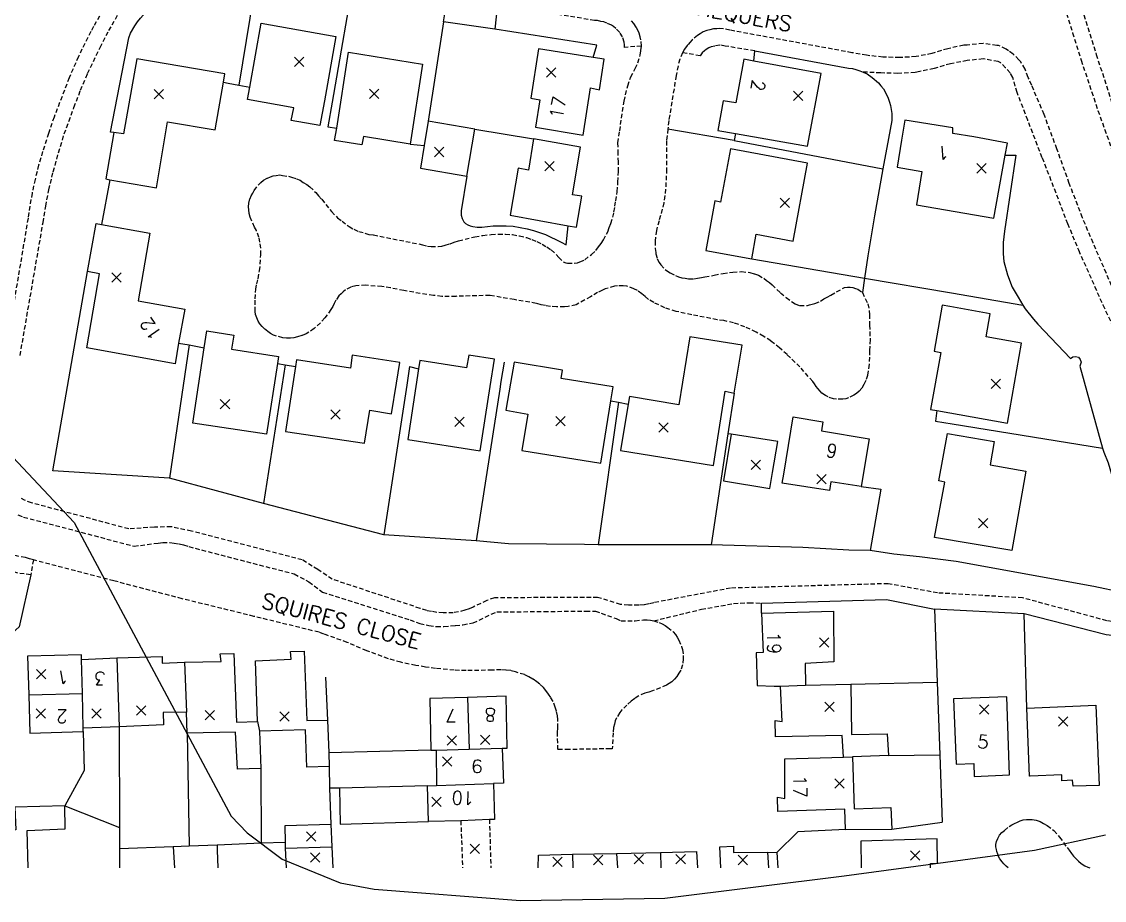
# Model space of a CAD drawing. Extents: x 546784 to 547409, y 221405 to 222038.
# Drawn here: x 547037.1 to 547159.7, y 221496.3 to 221595.9 of the extents above; entities that cross this region are included whole.
import ezdxf

# ---------------------------------------------------------------- set-up
doc = ezdxf.new("R2010")
doc.units = 0
doc.linetypes.add('xos$0$DASHED', pattern=[0.75, 0.5, -0.25])
doc.layers.get('0').update_dxf_attribs({"color": 252, "linetype": 'CONTINUOUS'})
for name, color, linetype in [('xos$0$G8010001', 252, 'CONTINUOUS'), ('xos$0$G8010004', 252, 'xos$0$DASHED'), ('xos$0$G8010021', 252, 'xos$0$DASHED'), ('xos$0$G8010030', 252, 'CONTINUOUS'), ('xos$0$G8010032', 252, 'xos$0$DASHED'), ('xos$0$G8010321', 252, 'CONTINUOUS'), ('xos$0$G8011000', 252, 'CONTINUOUS'), ('xos$0$G8011006', 252, 'CONTINUOUS'), ('xos$0$G8011361', 252, 'CONTINUOUS')]:
    doc.layers.add(name, color=color, linetype=linetype)
doc.styles.add('xos$0$STANDARD', font='SIMPLEX.SHX')

# ---------------------------------------------------------------- blocks, each defined once
blk = doc.blocks.new('xos$0$BUILDSED')
for p, q in [((-4.08, -4.08), (4.08, 4.08)), ((-4.08, 4.08), (4.08, -4.08))]:
    blk.add_line(p, q)

msp = doc.modelspace()

# ---------------------------------------------------------------- linework, layer by layer
at = {"layer": 'xos$0$G8010001'}
for points in [[(547062.95, 221588.45), (547064.25, 221595.7), (547072.7, 221594.2), (547071.4, 221586.9), (547070.9, 221584.1), (547067.65, 221584.65), (547067.95, 221586.1), (547062.7, 221587.05), (547062.95, 221588.45)], [(547072.8, 221583.8), (547074.15, 221592.4), (547082.5, 221591.05), (547081.1, 221582)], [(547101.85, 221591.8), (547095.65, 221592.8), (547094.8, 221587.2), (547095.8, 221587), (547095.3, 221583.9), (547100.7, 221583), (547101.55, 221588.35), (547102.55, 221588.15), (547103.1, 221591.6), (547101.85, 221591.8)], [(547047.55, 221583.3), (547046.65, 221578.05), (547047.1, 221577.95), (547052.4, 221577.05), (547053.65, 221584.5), (547059.05, 221583.6), (547060, 221589), (547060.15, 221589.95), (547050.15, 221591.65), (547048.65, 221583.15), (547047.55, 221583.3)], [(547120.05, 221591.4), (547118.9, 221591.6), (547118, 221586.65), (547116.55, 221586.9), (547115.95, 221583.55), (547117.95, 221583.2)], [(547117.95, 221583.2), (547126.1, 221581.75), (547127.65, 221590), (547120.05, 221591.4)], [(547148.5, 221580.75), (547148.75, 221582.1), (547144.95, 221582.8), (547142.55, 221583.2), (547142.55, 221583.85), (547137.15, 221584.7), (547136.77, 221582.44), (547136.25, 221579.4), (547139.05, 221578.9), (547138.45, 221575.1), (547147.2, 221573.6), (547148.5, 221580.75)], [(547081.1, 221582), (547075.85, 221582.85), (547075.65, 221581.9), (547072.55, 221582.4), (547072.8, 221583.8)], [(547095.1, 221582.6), (547094.5, 221579.05), (547093.35, 221579.25), (547092.45, 221573.95), (547099, 221572.75)], [(547100.4, 221581.65), (547095.1, 221582.6)], [(547099, 221572.75), (547099.95, 221572.6), (547100.55, 221576.1), (547099.5, 221576.25), (547100.4, 221581.65)], [(547119.8, 221569), (547120.3, 221571.8), (547124.5, 221571), (547126.1, 221579.85), (547117.4, 221581.45), (547116.25, 221575.4), (547115.6, 221575.55), (547114.6, 221569.95)], [(547046.15, 221572.9), (547051.65, 221571.9), (547050.3, 221564.25), (547055.6, 221563.3), (547054.9, 221559.45), (547054.5, 221557.1), (547044.5, 221558.9), (547045.95, 221567.3), (547044.6, 221567.55), (547045.55, 221573), (547046.15, 221572.9)], [(547114.6, 221569.95), (547119.8, 221569)], [(547140.75, 221551.8), (547148.74, 221550.4), (547150.35, 221559.45), (547146.35, 221560.15), (547146.79, 221562.75), (547142.22, 221563.59), (547141.35, 221563.75), (547140.45, 221558.55), (547141.2, 221558.4), (547140.05, 221551.95), (547140.75, 221551.8)], [(547057.8, 221558.9), (547058.1, 221560.85), (547061.15, 221560.35), (547060.9, 221558.75), (547066.2, 221557.95), (547066.1, 221557.15)], [(547118.7, 221559.2), (547112.8, 221560.15), (547111.55, 221552.45), (547105.95, 221553.4), (547105.8, 221552.55)], [(547066.1, 221557.15), (547064.85, 221549.15), (547056.5, 221550.4), (547057.8, 221558.9)], [(547117.8, 221553.8), (547118.7, 221559.2)], [(547068.15, 221556.8), (547067, 221549.45), (547075.95, 221548.1), (547076.55, 221551.85), (547079, 221551.45), (547079.56, 221554.9), (547079.95, 221557.25), (547074.55, 221558.1), (547074.35, 221556.6), (547068.25, 221557.55), (547068.15, 221556.8)], [(547082.05, 221556.55), (547080.85, 221548.55), (547089.05, 221547.25), (547090.17, 221554.52), (547090.65, 221557.65), (547087.75, 221558.1), (547087.5, 221556.65), (547082.2, 221557.5), (547082.05, 221556.55)], [(547103.85, 221552.9), (547104.1, 221554.5), (547098.2, 221555.45), (547098.35, 221556.4), (547092.9, 221557.3), (547092.48, 221554.91), (547091.95, 221551.85), (547094.45, 221551.4), (547093.75, 221547.3), (547102.7, 221545.85), (547103.85, 221552.9)], [(547105.8, 221552.55), (547104.95, 221547.3), (547115.45, 221545.6), (547116.8, 221554), (547117.8, 221553.8)], [(547132.2, 221543.2), (547128.75, 221543.75), (547128.6, 221542.75), (547123.25, 221543.6), (547123.42, 221544.6), (547124.5, 221551.1), (547127.85, 221550.55), (547127.7, 221549.5), (547133.1, 221548.6), (547132.2, 221543.2)], [(547140.5, 221537.45), (547141.65, 221543.7), (547141, 221543.85), (547141.95, 221549.2), (547147.25, 221548.3), (547146.8, 221545.65), (547150.85, 221544.95), (547149.25, 221535.95), (547140.5, 221537.45)], [(547120.9, 221528.85), (547121.1, 221524.4), (547120.3, 221524.35), (547120.4, 221520.65)], [(547120.9, 221528.85), (547129.05, 221529.1), (547129.1, 221523.35), (547125.85, 221523.15), (547125.9, 221520.7)], [(547063.6, 221523.45), (547067.65, 221523.65), (547067.55, 221524.5), (547069.1, 221524.55), (547069.4, 221516.7), (547071.75, 221516.75)], [(547043.9, 221523.6), (547043.9, 221524.15), (547037.8, 221524), (547037.95, 221519.6), (547038.05, 221515.25), (547044.1, 221515.45)], [(547043.9, 221523.6), (547047.9, 221523.8), (547053.05, 221523.95), (547053.05, 221523.2), (547055.55, 221523.3)], [(547044, 221519.75), (547043.9, 221523.6)], [(547047.9, 221523.8), (547048.15, 221516)], [(547055.55, 221523.3), (547059.7, 221523.4), (547059.6, 221524.25), (547061.15, 221524.3), (547061.45, 221516.5), (547063.85, 221516.6)], [(547055.55, 221523.3), (547055.8, 221517.65)], [(547063.85, 221516.6), (547063.6, 221523.45)], [(547123.05, 221520.6), (547125.9, 221520.7)], [(547125.9, 221520.7), (547131, 221520.8), (547131.1, 221515.1), (547135.15, 221515.2), (547135.3, 221512.75), (547131.2, 221512.6)], [(547037.95, 221519.6), (547044, 221519.75)], [(547044.1, 221515.85), (547044, 221519.75)], [(547092, 221519.45), (547087.6, 221519.3)], [(547091.55, 221513.55), (547092.1, 221513.55), (547092, 221519.45)], [(547120.4, 221520.65), (547122.35, 221520.6), (547123.05, 221520.6)], [(547130.2, 221512.55), (547130.05, 221515), (547122.5, 221514.85), (547122.45, 221516.7), (547123.25, 221516.6), (547123.05, 221520.6)], [(547087.6, 221519.3), (547083.35, 221519.2), (547083.45, 221513.35)], [(547087.6, 221519.3), (547087.8, 221513.45)], [(547142.65, 221519.15), (547142.95, 221511.75), (547144.95, 221511.85), (547145, 221510.35), (547149, 221510.55), (547148.7, 221519.4), (547142.65, 221519.15)], [(547150.95, 221518.1), (547158.75, 221518.45), (547159.15, 221509.35), (547156.2, 221509.25), (547156.1, 221509.95), (547154.9, 221509.85), (547154.9, 221510.55), (547151.31, 221510.4)], [(547071.75, 221516.75), (547071.9, 221513.05), (547071.95, 221511.5), (547069.4, 221511.4), (547069.25, 221515.65), (547064.05, 221515.5), (547064.2, 221511.25), (547061.55, 221511.2), (547061.35, 221515.4), (547055.85, 221515.25), (547055.8, 221517.65), (547053.15, 221517.6), (547053.2, 221516.2), (547048.15, 221516), (547044.1, 221515.85)], [(547151.31, 221510.4), (547151.25, 221510.4), (547150.95, 221518.1)], [(547044.1, 221515.45), (547044.1, 221515.85)], [(547063.85, 221516.6), (547064.05, 221515.5)], [(547083.45, 221513.35), (547084.05, 221513.35)], [(547084.05, 221513.35), (547087.8, 221513.45)], [(547084.05, 221513.35), (547084.1, 221509.35)], [(547087.8, 221513.45), (547091.55, 221513.55)], [(547091.55, 221513.55), (547091.7, 221509.6), (547090.55, 221509.55)], [(547130.43, 221504.35), (547130.35, 221506.65), (547122.75, 221506.4), (547122.7, 221508), (547123.55, 221507.85), (547123.55, 221512.35), (547130.2, 221512.55)], [(547130.2, 221512.55), (547131.2, 221512.6)], [(547131.2, 221512.6), (547131.4, 221506.7), (547135.55, 221506.85), (547135.67, 221504.4)], [(547090.55, 221509.55), (547090.65, 221505.5), (547090.1, 221505.5), (547086.85, 221505.35), (547083.2, 221505.25), (547083.1, 221509.3)], [(547083.1, 221509.3), (547084.1, 221509.35)], [(547084.1, 221509.35), (547090.55, 221509.55)], [(547042, 221507.05), (547036.35, 221506.9), (547036.45, 221504.3), (547028.8, 221504.15), (547028.75, 221502.35), (547029.35, 221502.35), (547029.38, 221500)], [(547037.85, 221500), (547037.75, 221504.25), (547042.05, 221504.45), (547042, 221507.05)], [(547130.43, 221504.35), (547135.67, 221504.4)], [(547116.3, 221500), (547116.2, 221502.4), (547117.75, 221502.45), (547117.75, 221501.75), (547121.6, 221501.8)], [(547140.8, 221503.3), (547132.15, 221503.05), (547132.2, 221500)], [(547140.05, 221500), (547140.05, 221500.5), (547140.85, 221500.55), (547140.8, 221503.3)], [(547095.6, 221500), (547095.65, 221501.45), (547099.5, 221501.55), (547104.5, 221501.65), (547109.45, 221501.75), (547113.55, 221501.85), (547113.65, 221500)], [(547099.5, 221501.55), (547099.55, 221500)], [(547104.5, 221501.65), (547104.6, 221500)], [(547109.45, 221501.75), (547109.5, 221500)], [(547121.6, 221501.8), (547121.7, 221500)]]:
    msp.add_lwpolyline(points, dxfattribs=at)
at = {"layer": 'xos$0$G8010004'}
for points in [[(547086.85, 221505.35), (547087.05, 221500)], [(547090.1, 221505.5), (547090.25, 221500)]]:
    msp.add_lwpolyline(points, dxfattribs=at)
at = {"layer": 'xos$0$G8010021'}
for points in [[(547153.75, 221603.05), (547154.95, 221598.65), (547155.45, 221596.8), (547156.13, 221594.61)], [(547045.95, 221596.5), (547045.27, 221595.3)], [(547106.76, 221595.15), (547106.7, 221595.25), (547106.45, 221595.65), (547106.2, 221595.95)], [(547045.27, 221595.3), (547044.95, 221594.75), (547043.55, 221591.9), (547042.5, 221589.5)], [(547107.05, 221594.55), (547106.9, 221594.9), (547106.76, 221595.15)], [(547107.3, 221593.1), (547107.25, 221593.8), (547107.15, 221594.15), (547107.05, 221594.55)], [(547147.54, 221593.18), (547146, 221593.4), (547144.2, 221593.2), (547143.8, 221593.2), (547142, 221592.8), (547140.2, 221592.25), (547138.4, 221591.9), (547136.55, 221591.8), (547134.65, 221591.85), (547132.8, 221592.05), (547131.15, 221592.35), (547117.3, 221594.9), (547116.6, 221595.05), (547116.2, 221595.1), (547115.85, 221595.05), (547115.45, 221595.05), (547115.05, 221594.95), (547114.7, 221594.85), (547114.3, 221594.7), (547113.95, 221594.5), (547113.65, 221594.3), (547113.14, 221593.88)], [(547156.13, 221594.61), (547157.1, 221591.5), (547159, 221585.8), (547161, 221580.2), (547163.1, 221574.65), (547164.01, 221572.45), (547165.53, 221569.04), (547166.22, 221568.31), (547166.53, 221568.05), (547167.32, 221567.52), (547168.17, 221567.11)], [(547104.68, 221580.9), (547104.65, 221582.15), (547104.85, 221583.5), (547104.95, 221584.2), (547105.35, 221586.85), (547105.75, 221588.6), (547106.1, 221589.6), (547106.6, 221590.55), (547106.9, 221591.2), (547107.15, 221592.05), (547107.25, 221592.6), (547107.3, 221593.1)], [(547112.65, 221593.32), (547112.5, 221593.15), (547112.2, 221592.75), (547111.95, 221592.35)], [(547113.14, 221593.88), (547113.05, 221593.8), (547112.8, 221593.5), (547112.65, 221593.32)], [(547148.87, 221592.56), (547148.6, 221592.75), (547147.75, 221593.15), (547147.54, 221593.18)], [(547111.95, 221592.35), (547111.65, 221591.6), (547111.45, 221590.85), (547111.25, 221589.75), (547111.1, 221589), (547111, 221588.25), (547110.4, 221584.65), (547110.3, 221583.7)], [(547161.41, 221564.05), (547161.15, 221564.6), (547158.45, 221570.8), (547157.25, 221573.65), (547155.75, 221577.55), (547154.35, 221581.45), (547152.9, 221585.35), (547151.5, 221588.65), (547151.1, 221589.55), (547150.75, 221590.5), (547150.25, 221591.3), (547150.05, 221591.55), (547149.4, 221592.2), (547148.87, 221592.56)], [(547042.5, 221589.5), (547040.8, 221585.05), (547040.15, 221583.2), (547039.5, 221581.15), (547039.05, 221579.6), (547038.65, 221578), (547038.3, 221576.45), (547037.85, 221573.6), (547033.25, 221546.35), (547033.15, 221545.45), (547033.2, 221544.95), (547033.3, 221544.15), (547033.4, 221543.7), (547033.55, 221543.25), (547033.75, 221542.8)], [(547110.3, 221583.7), (547110.15, 221582.35), (547110.15, 221579.15), (547110.05, 221576.9), (547109.85, 221575.35), (547109.3, 221573.3), (547109, 221572.2), (547108.85, 221571.05), (547108.85, 221571)], [(547102.45, 221570.35), (547102.75, 221570.75), (547103, 221571.15), (547103.5, 221572.05), (547103.65, 221572.55), (547103.85, 221573), (547104.05, 221573.7), (547104.2, 221574.3), (547104.3, 221574.95), (547104.4, 221575.55), (547104.55, 221576.6), (547104.65, 221577.7), (547104.7, 221578.9), (547104.7, 221579.95), (547104.68, 221580.9)], [(547067.55, 221560), (547067.1, 221560), (547066.7, 221560.05), (547065.65, 221560.35), (547065.3, 221560.55), (547065, 221560.75), (547064.6, 221561.1), (547064.35, 221561.35), (547064.1, 221561.65), (547063.9, 221561.95), (547063.75, 221562.3), (547063.6, 221562.7), (547063.55, 221563.05), (547063.55, 221564.45), (547063.65, 221565.55), (547063.75, 221566.15), (547063.9, 221566.75), (547064.05, 221567.65), (547064.15, 221568.4), (547064.2, 221569.45), (547064.2, 221570.2), (547064.1, 221570.9), (547064, 221571.45), (547063.7, 221572.2), (547063.5, 221572.6), (547063, 221573.7), (547062.9, 221574.15), (547062.85, 221574.55), (547062.8, 221574.9), (547062.85, 221575.3), (547063, 221575.85), (547063.1, 221576.15), (547063.3, 221576.45), (547063.45, 221576.75), (547063.9, 221577.35), (547064.2, 221577.65), (547064.5, 221577.9), (547064.95, 221578.15), (547065.3, 221578.3), (547065.6, 221578.4), (547065.95, 221578.45), (547066.35, 221578.5), (547066.65, 221578.45), (547067.35, 221578.35), (547067.7, 221578.25), (547068.25, 221578.05), (547068.65, 221577.9), (547069, 221577.65), (547069.4, 221577.4), (547069.75, 221577.15), (547070.45, 221576.5)], [(547070.45, 221576.5), (547070.75, 221576.15), (547071.1, 221575.75), (547072.2, 221574.35), (547072.9, 221573.65), (547073.4, 221573.25), (547074.2, 221572.65), (547074.75, 221572.35), (547075.3, 221572.1), (547076, 221571.9), (547076.45, 221571.75), (547076.95, 221571.7), (547082.5, 221570.6), (547083.1, 221570.45), (547083.5, 221570.4), (547084.3, 221570.4), (547084.7, 221570.45), (547085.1, 221570.55), (547085.65, 221570.7), (547086.1, 221570.9)], [(547086.1, 221570.9), (547086.6, 221571.05), (547088.45, 221571.5), (547089.35, 221571.65), (547090.3, 221571.75), (547091.1, 221571.8), (547091.9, 221571.8), (547092.7, 221571.75), (547093.5, 221571.6), (547094.3, 221571.4), (547094.9, 221571.2), (547095.45, 221570.95), (547096.05, 221570.65), (547096.6, 221570.35), (547097.1, 221570), (547097.65, 221569.5), (547097.95, 221569.15), (547098.45, 221568.65), (547098.75, 221568.55), (547098.95, 221568.5), (547099.7, 221568.5), (547100.05, 221568.55), (547100.35, 221568.65), (547100.9, 221568.9), (547101.65, 221569.5), (547102.15, 221569.95)], [(547108.85, 221571), (547108.85, 221570.15), (547108.92, 221569.72)], [(547102.15, 221569.95), (547102.45, 221570.35)], [(547108.92, 221569.72), (547108.95, 221569.55), (547109.1, 221569), (547109.3, 221568.6), (547109.5, 221568.3)], [(547109.5, 221568.3), (547110, 221567.8), (547110.25, 221567.6), (547110.55, 221567.4), (547111.15, 221567.1), (547111.5, 221566.95), (547111.9, 221566.85), (547112.25, 221566.8), (547112.65, 221566.75), (547113.25, 221566.75), (547113.65, 221566.8), (547114.1, 221566.9), (547114.5, 221566.95), (547115.55, 221567.15), (547116.55, 221567.35), (547117.65, 221567.5), (547118.65, 221567.55), (547119.6, 221567.45), (547120.1, 221567.3), (547120.55, 221567.15), (547121.15, 221566.8), (547121.45, 221566.55), (547121.8, 221566.3), (547122.1, 221566.05), (547123.05, 221565.15), (547123.7, 221564.6), (547124.7, 221563.9), (547125.25, 221563.7), (547126.1, 221563.7), (547126.35, 221563.8), (547126.65, 221563.85), (547126.95, 221563.95), (547127.6, 221564.2), (547127.95, 221564.45), (547128.35, 221564.65), (547128.75, 221564.9), (547130.3, 221565.75), (547130.65, 221565.8), (547130.95, 221565.8), (547131.25, 221565.75), (547131.55, 221565.65), (547131.8, 221565.55), (547132.33, 221565.19)], [(547082.27, 221565.08), (547080.4, 221565.4), (547078.9, 221565.7), (547077.9, 221565.85), (547076.1, 221566), (547074.95, 221565.95), (547074.4, 221565.8), (547073.8, 221565.5), (547073.55, 221565.25), (547073.3, 221565.05), (547073.05, 221564.8), (547072.7, 221564.3), (547072.5, 221563.95), (547072.35, 221563.6), (547072.15, 221563.25), (547071.45, 221562.3), (547070.95, 221561.75), (547070.25, 221561.1), (547069.35, 221560.5), (547068.85, 221560.3), (547068.35, 221560.15), (547067.95, 221560.05), (547067.55, 221560)], [(547092.89, 221564.38), (547090.15, 221564.85), (547086.3, 221564.75), (547084.7, 221564.75), (547083.75, 221564.85), (547083, 221564.95), (547082.27, 221565.08)], [(547102.88, 221565.45), (547102.35, 221565.2), (547101.55, 221564.7), (547099.9, 221563.8), (547099, 221563.6), (547098.6, 221563.55), (547097.7, 221563.55), (547097, 221563.6), (547096.45, 221563.7), (547095.95, 221563.8), (547095.4, 221563.95), (547092.89, 221564.38)], [(547106.45, 221565.6), (547105.65, 221565.9), (547105.25, 221565.95), (547104.6, 221565.95), (547104.25, 221565.9), (547103.2, 221565.6), (547102.88, 221565.45)], [(547107.72, 221564.72), (547107.35, 221565.05), (547106.85, 221565.4), (547106.45, 221565.6)], [(547132.33, 221565.19), (547132.95, 221563.9), (547133.1, 221563.1), (547133.15, 221562.7), (547133.15, 221561.5), (547133.2, 221559.85), (547133.15, 221558.6), (547133.1, 221557.05), (547132.9, 221555.8), (547132.7, 221555.2), (547132.5, 221554.75), (547132.25, 221554.35), (547131.95, 221554), (547131.65, 221553.75), (547131.35, 221553.55), (547130.75, 221553.25), (547130.45, 221553.15), (547130.1, 221553.1), (547129.4, 221553.1), (547129.05, 221553.15), (547128.45, 221553.35), (547128.15, 221553.5), (547127.75, 221553.8), (547127.55, 221554), (547127.3, 221554.3), (547127.1, 221554.55), (547126.9, 221554.85), (547126.7, 221555.1), (547125.25, 221556.75), (547123.8, 221558.15), (547122.95, 221558.9), (547121.95, 221559.7), (547121.15, 221560.2), (547120.3, 221560.7), (547119.03, 221561.29)], [(547119.03, 221561.29), (547117.75, 221561.75), (547116.65, 221562), (547115.9, 221562.1), (547115.15, 221562.25), (547113, 221562.65), (547111.25, 221563.05), (547109.95, 221563.45), (547108.7, 221564.05), (547108.1, 221564.4), (547107.72, 221564.72)], [(547036.7, 221540), (547037.35, 221539.75), (547049.85, 221536.45), (547052.6, 221536.8), (547053.1, 221536.85), (547053.9, 221536.85), (547054.4, 221536.8), (547054.95, 221536.7), (547055.45, 221536.6), (547056.05, 221536.4), (547068, 221533.3), (547069.65, 221532.4), (547071.2, 221531.25), (547081.1, 221528.1), (547082.2, 221527.7), (547083.25, 221527.45), (547084.1, 221527.35), (547084.95, 221527.35), (547086.25, 221527.45), (547087.1, 221527.55), (547088.25, 221527.75), (547090.3, 221528.75), (547090.95, 221529), (547096.3, 221529.05), (547101, 221529.1), (547102.1, 221529.1), (547102.75, 221528.85), (547104.45, 221528.25), (547105, 221528), (547106.6, 221528), (547107.55, 221528.1), (547107.95, 221528.1), (547108.35, 221528.05), (547108.7, 221528)], [(547038.45, 221534.9), (547038, 221535), (547037.55, 221535.15), (547036.55, 221535.35), (547036.05, 221535.4), (547035.55, 221535.4), (547035.05, 221535.35), (547034.35, 221535.25), (547033.85, 221535.1)], [(547047.56, 221532.52), (547038.45, 221534.9)], [(547055.3, 221530.49), (547047.56, 221532.52)], [(547063.42, 221528.5), (547055.3, 221530.49)], [(547071.35, 221526.5), (547070.8, 221526.7), (547063.42, 221528.5)], [(547108.7, 221528), (547109.3, 221527.8), (547109.65, 221527.65), (547110, 221527.45), (547110.3, 221527.25), (547110.9, 221526.75), (547111.15, 221526.45), (547111.35, 221526.15), (547111.55, 221525.8), (547111.85, 221525.1), (547111.95, 221524.75), (547112.05, 221524.05), (547112.05, 221523.7), (547111.95, 221523), (547111.75, 221522.4), (547111.55, 221522.05), (547111.3, 221521.7), (547111.05, 221521.4), (547110.75, 221521.1), (547110.45, 221520.9)], [(547087.45, 221522.35), (547086.1, 221522.4), (547084, 221522.6), (547082.85, 221522.75), (547081.75, 221522.95), (547080.05, 221523.3), (547078.65, 221523.7), (547076.2, 221524.6), (547074, 221525.55), (547071.35, 221526.5)], [(547091.95, 221522.4), (547091.4, 221522.45), (547090.4, 221522.4), (547087.45, 221522.35)], [(547099.12, 221513.42), (547097.85, 221513.4), (547097.8, 221515.4), (547097.85, 221515.85), (547097.85, 221516.8), (547097.8, 221517.25), (547097.7, 221517.75), (547097.55, 221518.2), (547097.3, 221518.85), (547097.05, 221519.3), (547096.8, 221519.7), (547096.5, 221520.1), (547096.2, 221520.45), (547095.8, 221520.8), (547095.45, 221521.1), (547095, 221521.4), (547094.55, 221521.65), (547094.05, 221521.9), (547093.05, 221522.2), (547092.5, 221522.35), (547091.95, 221522.4)], [(547110.45, 221520.9), (547110.15, 221520.7), (547108.55, 221520.05)], [(547108.55, 221520.05), (547108.15, 221519.9), (547107.7, 221519.8), (547107, 221519.5), (547106.55, 221519.2), (547106.15, 221518.9), (547105.65, 221518.45), (547105.1, 221517.9), (547104.85, 221517.6), (547104.5, 221517), (547104.35, 221516.65), (547104.25, 221516.3), (547104.15, 221515.9), (547104.1, 221515.3), (547104, 221513.5), (547103.78, 221513.5)], [(547103.78, 221513.5), (547099.12, 221513.42)], [(547148.85, 221500), (547148.6, 221500.2), (547148.35, 221500.45), (547148.15, 221500.7), (547147.9, 221501.05), (547147.75, 221501.3), (547147.65, 221501.55), (547147.55, 221501.85), (547147.5, 221502.1), (547147.45, 221502.4), (547147.45, 221502.65), (547147.5, 221503), (547147.65, 221503.35), (547147.85, 221503.7), (547148.1, 221504), (547148.4, 221504.25), (547148.95, 221504.7), (547149.25, 221504.9), (547149.55, 221505.05), (547149.9, 221505.2), (547150.2, 221505.35), (547150.55, 221505.45), (547150.9, 221505.5), (547151.35, 221505.5)], [(547151.35, 221505.5), (547151.55, 221505.5), (547152, 221505.4), (547152.45, 221505.25), (547152.85, 221505.05), (547153.25, 221504.8), (547154, 221504.25), (547154.65, 221503.5), (547155.5, 221502.3), (547155.75, 221502), (547156, 221501.65), (547156.25, 221501.35), (547156.55, 221501.05), (547156.8, 221500.75), (547157.1, 221500.5), (547157.5, 221500.25), (547157.85, 221500.1), (547158.1, 221500)]]:
    msp.add_lwpolyline(points, dxfattribs=at)
at = {"layer": 'xos$0$G8010030'}
for points in [[(547047.55, 221583.3), (547047.2, 221583.35), (547049.25, 221594.05), (547049.45, 221594.55), (547049.95, 221595.4), (547050.25, 221595.85), (547050.6, 221596.25), (547057.35, 221603.85), (547057.95, 221604.45), (547058.25, 221604.7), (547058.6, 221604.95), (547059.1, 221605.2), (547059.9, 221605.5), (547060.55, 221605.6), (547064.25, 221605), (547064.2, 221603.9), (547061.7, 221588.68)], [(547074.95, 221602.25), (547072.28, 221586.73), (547071.8, 221583.95)], [(547084.9, 221595.85), (547085.35, 221598.6), (547091, 221597.8), (547090.7, 221595), (547084.9, 221595.85)], [(547084.9, 221595.85), (547083.15, 221584.6)], [(547101.85, 221591.8), (547102.25, 221593.2), (547090.7, 221595)], [(547120.05, 221591.4), (547120.15, 221592.55), (547130.75, 221590.6), (547131.2, 221590.55), (547131.6, 221590.45), (547132.05, 221590.3), (547132.43, 221590.16), (547132.85, 221589.95), (547133.45, 221589.55), (547134.15, 221588.95), (547134.4, 221588.6), (547134.7, 221588.25), (547134.95, 221587.85), (547135.25, 221587.2), (547135.4, 221586.75), (547135.5, 221586.35), (547135.6, 221585.9), (547135.65, 221585.45), (547135.65, 221584.65), (547135.28, 221582.63), (547134.65, 221579.2), (547133.7, 221573.85), (547132.95, 221569.35), (547132.56, 221566.82)], [(547060, 221589), (547060.52, 221588.9), (547061.7, 221588.68)], [(547061.7, 221588.68), (547062.95, 221588.45)], [(547088.45, 221583.7), (547083.15, 221584.6), (547082.7, 221581.85), (547082.3, 221579.25), (547087.55, 221578.35), (547088.45, 221583.7)], [(547071.8, 221583.95), (547072.8, 221583.8)], [(547088.45, 221583.7), (547095.1, 221582.6)], [(547117.8, 221582.4), (547110.3, 221583.7)], [(547117.95, 221583.2), (547117.8, 221582.4)], [(547081.1, 221582), (547082.7, 221581.85)], [(547117.8, 221582.4), (547134.65, 221579.2)], [(547149.7, 221580.75), (547148.4, 221572.15), (547148.25, 221570.85), (547148.25, 221569.55), (547148.35, 221568.7), (547148.75, 221567.2), (547149.3, 221565.8), (547149.95, 221564.65), (547150.5, 221563.75)], [(547148.5, 221580.75), (547149.7, 221580.75)], [(547087.55, 221578.35), (547086.91, 221574.44)], [(547047.1, 221577.95), (547046.15, 221572.9)], [(547086.91, 221574.44), (547086.9, 221573.95), (547087, 221573.55), (547087.2, 221573.2), (547087.4, 221573), (547087.65, 221572.85), (547087.9, 221572.75), (547088.2, 221572.65), (547088.7, 221572.6), (547089.25, 221572.6), (547090.5, 221572.75), (547092, 221572.75), (547092.8, 221572.7), (547094.35, 221572.4), (547095.1, 221572.2), (547096.45, 221571.75), (547098.2, 221570.9), (547098.8, 221570.6), (547099, 221572.75)], [(547119.8, 221569), (547132.56, 221566.82)], [(547053.85, 221544.15), (547040.65, 221545), (547044.6, 221567.55)], [(547132.56, 221566.82), (547132.33, 221565.19)], [(547132.56, 221566.82), (547142.42, 221565.13), (547150.5, 221563.75)], [(547150.5, 221563.75), (547150.75, 221563.35), (547151.7, 221562.15), (547152.2, 221561.6), (547155.9, 221557.7), (547156.15, 221557.9), (547156.45, 221557.95), (547156.8, 221557.85), (547157, 221557.6), (547157.1, 221557.3), (547157, 221556.95), (547156.95, 221556.85), (547159.5, 221547.55)], [(547056.1, 221559.25), (547053.85, 221544.15)], [(547054.9, 221559.45), (547056.1, 221559.25), (547057.8, 221558.9)], [(547066.95, 221557), (547064.5, 221541.3)], [(547066.1, 221557.15), (547066.95, 221557), (547068.15, 221556.8)], [(547081.05, 221556.8), (547080.73, 221554.7), (547078.15, 221537.75)], [(547081.05, 221556.8), (547082.05, 221556.55)], [(547091.75, 221557.3), (547091.4, 221555.1), (547091.27, 221554.24), (547088.6, 221537.05)], [(547117.8, 221553.8), (547117.1, 221549.17), (547115.2, 221536.6)], [(547104.7, 221552.75), (547102.4, 221536.6)], [(547103.85, 221552.9), (547104.7, 221552.75), (547105.8, 221552.55)], [(547140.75, 221551.8), (547140.6, 221550.6), (547142.5, 221550.3), (547159.5, 221547.55)], [(547117.46, 221549.12), (547116.6, 221543.85), (547121.85, 221543), (547122.16, 221544.8), (547122.75, 221548.3), (547117.46, 221549.12)], [(547117.46, 221549.12), (547117.1, 221549.17)], [(547159.5, 221547.55), (547159.65, 221547.1), (547160.15, 221545.9), (547160.55, 221544.6), (547160.75, 221543.3), (547160.8, 221543.05), (547160.8, 221541.8), (547161.75, 221531.2)], [(547064.5, 221541.3), (547053.85, 221544.15)], [(547132.2, 221543.2), (547134.4, 221542.9), (547133.2, 221535.95)], [(547078.15, 221537.75), (547064.5, 221541.3)], [(547088.6, 221537.05), (547078.15, 221537.75)], [(547102.4, 221536.6), (547100.85, 221536.65), (547092.25, 221536.7), (547088.6, 221537.05)], [(547108.9, 221536.6), (547102.4, 221536.6)], [(547115.2, 221536.6), (547108.9, 221536.6)], [(547133.2, 221535.95), (547130.8, 221536), (547125.6, 221536.3), (547115.2, 221536.6)], [(547161.75, 221531.2), (547158.55, 221531.9), (547142.95, 221534.7), (547138.8, 221535.25), (547135.9, 221535.55), (547133.2, 221535.95)], [(547038.15, 221533.2), (547036.85, 221527.3), (547035.35, 221525.95), (547035.2, 221525.55), (547035.43, 221519.54), (547035.65, 221513.95), (547035.8, 221510.5), (547033.35, 221509.5), (547025.08, 221509.24)], [(547120.9, 221528.85), (547120.9, 221530), (547135.05, 221530.4), (547140.5, 221529.3)], [(547181.9, 221512.2), (547177.9, 221524.3), (547168.95, 221525.35), (547159.95, 221526.4), (547150.65, 221528.8), (547140.5, 221529.3)], [(547140.5, 221529.3), (547140.8, 221521.05)], [(547150.95, 221518.1), (547150.65, 221528.8)], [(547071.55, 221521.6), (547071.75, 221516.75)], [(547131, 221520.8), (547140.8, 221521.05)], [(547140.8, 221521.05), (547141.1, 221512.8)], [(547048.15, 221516), (547048.2, 221504.6), (547048.2, 221502.15), (547048.2, 221500)], [(547044.1, 221515.45), (547044.2, 221511.05), (547042, 221507.05)], [(547055.85, 221515.25), (547056.1, 221502.45)], [(547083.45, 221513.35), (547071.9, 221513.05)], [(547135.3, 221512.75), (547141.1, 221512.8)], [(547141.1, 221512.8), (547141.35, 221505.2)], [(547064.2, 221511.25), (547064.25, 221502.8)], [(547071.95, 221511.5), (547072, 221509.05), (547072.15, 221504.95)], [(547083.1, 221509.3), (547073.1, 221509.05), (547072, 221509.05)], [(547073.1, 221509.05), (547073.2, 221504.95), (547083.2, 221505.25)], [(547042, 221507.05), (547048.2, 221504.6)], [(547067.1, 221500), (547067, 221502.25), (547067, 221502.9), (547066.95, 221504.8), (547072.15, 221504.95), (547072.25, 221502.4), (547072.36, 221500)], [(547135.67, 221504.4), (547141.35, 221505.2)], [(547130.43, 221504.35), (547125, 221504.1), (547122.65, 221501.75), (547122.75, 221500)], [(547067, 221502.9), (547064.25, 221502.8), (547059.25, 221502.6), (547056.1, 221502.45), (547054.3, 221502.4), (547048.2, 221502.15)], [(547054.3, 221502.4), (547054.45, 221500)], [(547059.25, 221502.6), (547059.27, 221502.03), (547059.35, 221500)], [(547067, 221502.25), (547072.25, 221502.4)], [(547121.6, 221501.8), (547122.65, 221501.75)]]:
    msp.add_lwpolyline(points, dxfattribs=at)
at = {"layer": 'xos$0$G8010032'}
for points in [[(547154.8, 221606.05), (547155.45, 221603.55), (547156.6, 221599.55), (547157.2, 221597.35), (547158.8, 221592.15), (547160.65, 221586.5), (547162.65, 221580.9), (547164.33, 221576.46)], [(547036.95, 221558.05), (547039.55, 221573.1), (547039.85, 221574.95), (547040.2, 221576.8), (547040.7, 221578.85), (547041.3, 221581), (547041.95, 221583.15), (547043.05, 221586.15), (547043.8, 221588.1), (547044.6, 221590), (547046, 221592.95), (547047, 221594.85), (547048.05, 221596.7)], [(547107.3, 221593.1), (547105.4, 221592.95), (547105.4, 221593.25), (547105.35, 221593.55), (547105.15, 221594.15), (547104.85, 221594.65), (547104.4, 221595.1), (547104.15, 221595.3), (547103.9, 221595.45), (547103.4, 221595.7), (547103.05, 221595.85), (547102.7, 221595.9), (547102.35, 221596), (547102, 221596), (547091, 221597.8)], [(547120.15, 221592.55), (547116.8, 221593.1), (547116.2, 221593.2), (547115.6, 221593.1), (547115.2, 221593), (547114.95, 221592.9), (547114.65, 221592.7), (547114.45, 221592.55), (547114.2, 221592.35), (547113.95, 221592), (547111.95, 221592.35)], [(547152.69, 221580.45), (547151.05, 221584.7), (547149.85, 221587.85), (547149.35, 221589.55), (547149.05, 221590.05), (547148.55, 221590.65), (547148, 221591.2), (547147.7, 221591.35), (547146, 221591.65), (547144.2, 221591.45), (547142.3, 221591.1), (547140.45, 221590.55), (547138.5, 221590.15), (547138.3, 221590.1), (547136.35, 221590), (547134.4, 221590.05), (547132.43, 221590.16)], [(547152.69, 221580.45), (547155.55, 221573), (547156.8, 221570), (547159.55, 221563.8), (547162.45, 221557.65), (547165.5, 221551.6), (547165.65, 221551.3), (547168.6, 221545.8), (547171.75, 221540.4), (547173.05, 221538.3), (547175.8, 221534.1), (547179.95, 221528), (547180.5, 221527.14)], [(547108.7, 221530.05), (547108.15, 221529.9), (547107.6, 221529.8), (547107, 221529.75), (547105.85, 221529.75), (547104.95, 221529.85), (547102.35, 221530.65), (547090.65, 221530.6), (547089.8, 221530.3), (547088.25, 221529.55), (547087.8, 221529.35), (547087.3, 221529.2), (547086.6, 221529), (547086, 221528.9), (547084.85, 221528.9), (547084.15, 221528.95), (547083.55, 221529.05), (547083, 221529.15), (547082.25, 221529.4), (547072.3, 221532.7), (547070.65, 221533.8), (547068.9, 221534.9), (547056.35, 221538.15), (547054.05, 221538.65), (547052.15, 221538.6), (547049.25, 221538.4), (547038.25, 221541.35), (547037.45, 221541.65), (547037.1, 221541.85)], [(547038.45, 221534.9), (547038.15, 221533.2), (547036.7, 221533.4), (547036.35, 221533.5), (547036.05, 221533.6), (547035.1, 221533.6), (547034.6, 221533.5), (547034.1, 221533.3), (547033.3, 221532.85), (547033, 221532.65), (547032.65, 221532.45), (547032.35, 221532.25), (547031.95, 221531.85), (547031.7, 221531.55), (547031.5, 221531.25), (547031.2, 221530.6), (547028.65, 221522.25), (547025.08, 221509.24), (547024.65, 221507.65), (547024.3, 221506.4)], [(547181.5, 221525.25), (547176.95, 221526), (547160, 221528), (547150.45, 221530.6), (547140.85, 221531.15), (547135.25, 221532.2), (547117.4, 221531.7), (547108.7, 221530.05)], [(547108.7, 221528), (547114.1, 221529.3), (547117.75, 221529.95), (547119.5, 221530.05), (547120.9, 221530)]]:
    msp.add_lwpolyline(points, dxfattribs=at)
at = {"layer": 'xos$0$G8011361'}
msp.add_lwpolyline([(546990.28, 221602.03), (547001.88, 221586.92), (547001.89, 221586.2), (547003.81, 221584.07), (547015.85, 221567.34), (547021.65, 221560.84), (547026.25, 221557.04), (547043.07, 221539.15), (547060.84, 221505.85), (547062.66, 221503.99), (547066.62, 221501.01), (547073.2, 221498.3), (547077.03, 221497.59), (547093.6, 221496.33), (547109.95, 221496.58), (547130.25, 221499.09), (547151.82, 221502.02), (547159.86, 221503.74)], dxfattribs=at)

# ---------------------------------------------------------------- block references
at = {"layer": 'xos$0$G8010321', "xscale": 0.13, "yscale": 0.13}
for p in [(547068.55, 221591.3), (547097.1, 221590.1), (547052.65, 221587.65), (547077.05, 221587.7), (547125.05, 221587.45), (547084.4, 221581.1), (547096.9, 221579.5), (547145.8, 221579.25), (547123.55, 221575.35), (547047.85, 221566.9), (547147.45, 221554.85), (547060.15, 221552.55), (547072.65, 221551.35), (547086.7, 221550.55), (547098.15, 221550.6), (547109.8, 221549.9), (547120.25, 221545.65), (547127.7, 221544.05), (547146, 221539.05), (547128, 221525.55), (547039.35, 221521.95), (547050.65, 221517.85), (547128.6, 221518.25), (547146.1, 221517.95), (547039.3, 221517.5), (547045.6, 221517.5), (547058.45, 221517.3), (547066.9, 221517.15), (547155.05, 221516.6), (547085.85, 221514.45), (547089.6, 221514.5), (547085.3, 221512.05), (547129.75, 221509.55), (547084.1, 221507.5), (547069.9, 221503.55), (547088.45, 221502.15), (547070.35, 221501.2), (547097.8, 221500.7), (547102.4, 221500.9), (547107, 221501), (547111.75, 221501), (547118.8, 221500.9), (547138.3, 221501.4)]:
    msp.add_blockref('xos$0$BUILDSED', p, dxfattribs=at)

# ---------------------------------------------------------------- texts
at = {"layer": 'xos$0$G8011000', "style": 'xos$0$STANDARD'}
for s, rotation, p in [('CHEQUERS', 349.7, (547111.93, 221596.94)), ('SQUIRES CLOSE', 345.2, (547064.15, 221529.5))]:
    msp.add_text(s, height=1.75, rotation=rotation, dxfattribs=at).set_placement(p)
at = {"layer": 'xos$0$G8011006', "style": 'xos$0$STANDARD'}
for s, rotation, p in [('2', 259.3, (547119.9, 221589.4)), ('17', 79.6, (547098.35, 221584.75)), ('1', 184.6, (547142.05, 221581.8)), ('12', 124.7, (547053.1, 221560.45)), ('6', 168.2, (547129.65, 221547.85)), ('19', 270.9, (547121.55, 221526.75)), ('1', 190.3, (547042.25, 221522.45)), ('3', 178.8, (547046.65, 221522.2)), ('2', 178.8, (547042.35, 221517.9)), ('7', 178.8, (547086.45, 221518)), ('8', 178.8, (547090.85, 221518.1)), ('5', 354.8, (547145.3, 221513.6)), ('9', 178.8, (547089.35, 221512.25)), ('17', 270.9, (547124.5, 221510.5)), ('10', 178.8, (547088.4, 221508.65))]:
    msp.add_text(s, height=1.5, rotation=rotation, dxfattribs=at).set_placement(p)

doc.saveas('drawing.dxf')
